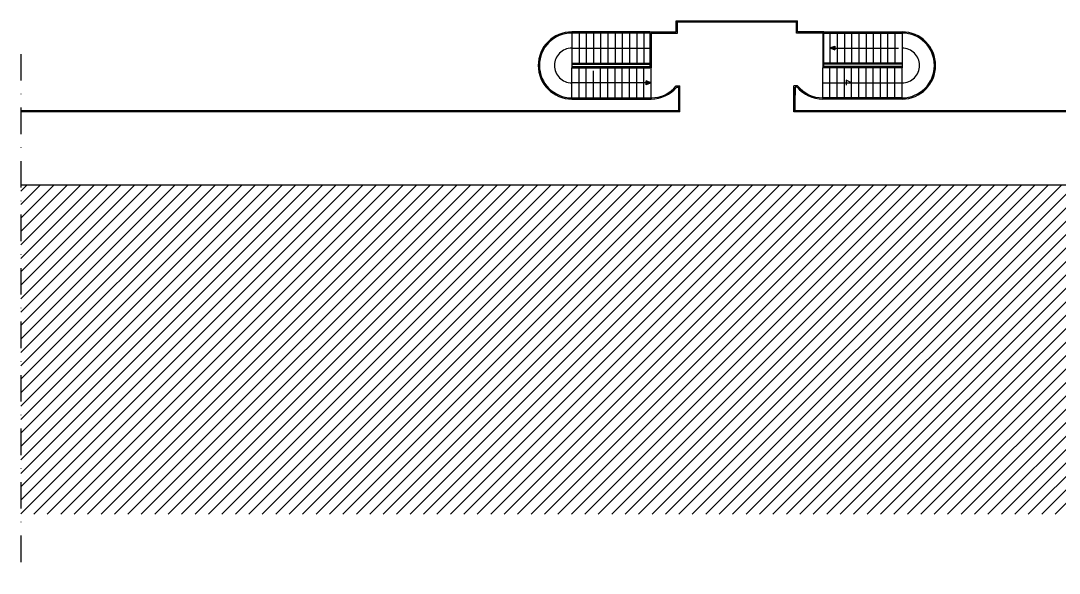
# Model space of a CAD drawing. Header units: millimetres. Extents: x 1723 to 2754, y 1557 to 2103.
# Drawn here: x 1723.2 to 2070.2, y 1556.6 to 1741.2 of the extents above; entities that cross this region are included whole.
import ezdxf

# ---------------------------------------------------------------- set-up
doc = ezdxf.new("R2010")
doc.units = ezdxf.units.MM
for name, pattern in [('CONTINUA', [0]), ('DASHED', [0.75, 0.5, -0.25]), ('TRATTEGGIATA2', [0.375, 0.25, -0.125]), ('TRATTOPUNTO', [25.4, 12.7, -6.35, 0, -6.35])]:
    doc.linetypes.add(name, pattern=pattern)
for name, color, linetype in [('PROIEZIONI', 4, 'CONTINUA'), ('RETINI', 8, 'Continuous'), ('SEZIONI', 7, 'Continuous')]:
    doc.layers.add(name, color=color, linetype=linetype)

msp = doc.modelspace()

# ---------------------------------------------------------------- hatches: boundary and pattern name
at = {"layer": 'PROIEZIONI'}
h = msp.add_hatch(color=256, dxfattribs=at)
h.paths.add_polyline_path([(1993.51, 1732.1), (1993.51, 1732.1), (1995.19, 1732.1), (1995.19, 1731.45)])
h.paths.add_polyline_path([(1993.51, 1732.1), (1995.19, 1732.74), (1995.19, 1732.1)])
h = msp.add_hatch(color=256, dxfattribs=at)
h.paths.add_polyline_path([(1933.78, 1720.44), (1933.78, 1720.44), (1932.1, 1720.44), (1932.1, 1721.09)])
h.paths.add_polyline_path([(1933.78, 1720.44), (1932.1, 1719.8), (1932.1, 1720.44)])
at = {"layer": 'RETINI'}
h = msp.add_hatch(dxfattribs=at)
h.set_pattern_fill('ANSI31', color=256)
h.set_pattern_definition([(45, (-299990.0195, 428718.8004), (-2.24506403, 2.24506403), [])])
h.paths.add_polyline_path([(1723.19, 1686.26), (1723.19, 1576.33), (2672.71, 1576.33), (2672.71, 1620.75), (2672.21, 1621.95), (2672.21, 1624.41), (2672.21, 1635.35), (2672.21, 1638), (2672.71, 1639.2), (2672.71, 1683.69), (2676.97, 1683.69), (2676.97, 1686.26)])

# ---------------------------------------------------------------- linework, layer by layer
at = {"layer": 'PROIEZIONI'}
for p, q in [((1942.21, 1738.14), (1942.21, 1741.19)), ((1942.21, 1741.19), (1982.73, 1741.19)), ((1942.21, 1738.14), (1942.21, 1741.19)), ((1942.21, 1737.49), (1942.21, 1741.19)), ((1942.21, 1737.49), (1942.21, 1741.19)), ((1942.61, 1737.09), (1942.61, 1740.79)), ((1942.61, 1740.79), (1982.33, 1740.79)), ((1942.61, 1737.09), (1942.61, 1740.79)), ((1942.61, 1737.09), (1942.61, 1740.79)), ((1982.33, 1737.09), (1982.33, 1740.79)), ((1982.33, 1737.09), (1982.33, 1740.79)), ((1982.73, 1737.49), (1982.73, 1741.19)), ((1933.38, 1737.49), (1907.31, 1737.49)), ((1933.38, 1737.09), (1907.31, 1737.09)), ((1907.31, 1737.09), (1907.31, 1727.06)), ((1909.71, 1737.09), (1909.71, 1727.06)), ((1912.12, 1737.09), (1912.12, 1727.06)), ((1914.53, 1737.09), (1914.53, 1727.06)), ((1916.93, 1737.09), (1916.93, 1727.06)), ((1919.34, 1737.09), (1919.34, 1727.06)), ((1921.75, 1737.09), (1921.75, 1727.06)), ((1924.16, 1737.09), (1924.16, 1727.06)), ((1926.56, 1737.09), (1926.56, 1727.06)), ((1928.97, 1737.09), (1928.97, 1727.06)), ((1931.38, 1737.09), (1931.38, 1727.06)), ((1933.38, 1737.49), (1942.21, 1737.49)), ((1933.38, 1737.49), (1933.38, 1725.46)), ((1933.78, 1737.09), (1942.61, 1737.09)), ((1933.78, 1737.09), (1933.78, 1725.46)), ((1991.15, 1737.09), (1982.33, 1737.09)), ((1991.55, 1737.49), (1982.73, 1737.49)), ((1991.15, 1737.09), (1991.15, 1727.06)), ((1991.55, 1737.49), (2017.63, 1737.49)), ((1991.55, 1725.46), (1991.55, 1737.49)), ((1991.55, 1737.09), (2017.63, 1737.09)), ((1993.56, 1737.09), (1993.56, 1727.06)), ((1995.97, 1737.09), (1995.97, 1727.06)), ((1998.37, 1737.09), (1998.37, 1727.06)), ((2000.78, 1737.09), (2000.78, 1727.06)), ((2003.19, 1737.09), (2003.19, 1727.06)), ((2005.6, 1737.09), (2005.6, 1727.06)), ((2008, 1737.09), (2008, 1727.06)), ((2010.41, 1737.09), (2010.41, 1727.06)), ((2012.82, 1737.09), (2012.82, 1727.06)), ((2015.22, 1737.09), (2015.22, 1727.06)), ((2017.63, 1737.09), (2017.63, 1727.06)), ((1993.51, 1732.1), (1995.19, 1732.74)), ((1993.51, 1732.1), (1995.19, 1731.45)), ((1995.19, 1732.74), (1995.19, 1731.45)), ((1907.31, 1727.06), (1907.31, 1725.46)), ((1907.31, 1727.06), (1933.38, 1727.06)), ((1907.31, 1726.66), (1933.38, 1726.66)), ((1907.31, 1725.86), (1913.52, 1725.86)), ((1907.31, 1725.46), (1913.8, 1725.46)), ((1907.31, 1715.43), (1907.31, 1725.46)), ((1909.71, 1715.43), (1909.71, 1725.46)), ((1912.12, 1715.43), (1912.12, 1725.46)), ((1913.52, 1725.86), (1933.38, 1725.86)), ((1913.8, 1725.46), (1933.38, 1725.46)), ((1914.53, 1715.43), (1914.53, 1724.45)), ((1916.93, 1721.11), (1916.93, 1725.46)), ((1919.34, 1717.77), (1919.34, 1725.46)), ((1921.75, 1715.43), (1921.75, 1725.46)), ((1924.16, 1715.43), (1924.16, 1725.46)), ((1926.56, 1715.43), (1926.56, 1725.46)), ((1928.97, 1715.43), (1928.97, 1725.46)), ((1931.38, 1715.43), (1931.38, 1725.46)), ((1933.78, 1725.46), (1933.38, 1725.46)), ((1933.78, 1715.43), (1933.78, 1725.46)), ((1991.15, 1727.06), (1991.15, 1725.46)), ((1991.15, 1715.43), (1991.15, 1725.46)), ((1991.55, 1725.46), (1991.15, 1725.46)), ((2003.19, 1727.06), (1991.55, 1727.06)), ((2017.63, 1726.66), (1991.55, 1726.66)), ((2003.62, 1725.86), (1991.55, 1725.86)), ((2003.91, 1725.46), (1991.55, 1725.46)), ((1993.56, 1715.43), (1993.56, 1725.46)), ((1995.97, 1715.43), (1995.97, 1725.46)), ((1998.37, 1715.43), (1998.37, 1725.46)), ((2000.78, 1715.43), (2000.78, 1725.46)), ((2017.63, 1727.06), (2003.19, 1727.06)), ((2003.19, 1715.43), (2003.19, 1725.46)), ((2017.63, 1725.86), (2003.62, 1725.86)), ((2017.63, 1725.46), (2003.91, 1725.46)), ((2005.6, 1723.12), (2005.6, 1725.46)), ((2008, 1719.77), (2008, 1725.46)), ((2010.41, 1715.43), (2010.41, 1725.46)), ((2012.82, 1715.43), (2012.82, 1725.46)), ((2015.22, 1715.43), (2015.22, 1725.46)), ((2017.63, 1727.06), (2017.63, 1725.46)), ((2017.63, 1715.43), (2017.63, 1725.46)), ((1916.93, 1715.43), (1916.93, 1721.11)), ((1933.78, 1720.44), (1932.1, 1721.09)), ((1932.1, 1719.8), (1932.1, 1721.09)), ((1998.96, 1721.35), (1998.96, 1719.66)), ((2000.78, 1720.44), (1998.96, 1721.35)), ((2005.6, 1715.43), (2005.6, 1723.12)), ((1933.78, 1720.44), (1932.1, 1719.8)), ((1942.21, 1719.45), (1943.41, 1719.45)), ((1942.4, 1719.05), (1943.01, 1719.05)), ((1943.01, 1711.13), (1943.01, 1719.05)), ((1943.41, 1710.73), (1943.41, 1719.45)), ((1981.52, 1710.73), (1981.52, 1719.45)), ((1982.73, 1719.45), (1981.52, 1719.45)), ((1981.93, 1711.13), (1981.93, 1719.05)), ((1981.93, 1719.05), (1981.93, 1716.32)), ((1982.54, 1719.05), (1981.93, 1719.05)), ((2008, 1715.43), (2008, 1719.77)), ((1907.31, 1715.43), (1921.03, 1715.43)), ((1907.31, 1715.03), (1921.32, 1715.03)), ((1921.03, 1715.43), (1933.78, 1715.43)), ((1921.32, 1715.03), (1933.78, 1715.03)), ((1933.78, 1715.43), (1933.78, 1715.03)), ((2011.13, 1715.43), (1991.15, 1715.43)), ((1991.15, 1715.43), (1991.15, 1715.03)), ((2011.42, 1715.03), (1991.15, 1715.03)), ((2017.63, 1715.43), (2011.13, 1715.43)), ((2017.63, 1715.03), (2011.42, 1715.03)), ((1943.01, 1711.13), (1723.19, 1711.13)), ((1943.41, 1710.73), (1723.19, 1710.73)), ((2326.37, 1710.73), (1981.52, 1710.73)), ((2325.97, 1711.13), (1981.93, 1711.13))]:
    msp.add_line(p, q, dxfattribs=at)
at = {"layer": 'PROIEZIONI', "linetype": 'DASHED', "ltscale": 400000}
for p, q in [((1907.31, 1732.08), (1933.78, 1732.08)), ((1993.51, 1732.08), (2016.41, 1732.08)), ((1933.78, 1720.44), (1907.31, 1720.44)), ((1919.34, 1715.43), (1919.34, 1717.77)), ((1991.15, 1720.44), (2017.63, 1720.44))]:
    msp.add_line(p, q, dxfattribs=at)
at = {"layer": 'PROIEZIONI'}
for centre, radius, start, end in [((1907.31, 1726.26), 11.23, 90, 270), ((1907.31, 1726.26), 10.83, 90, 270), ((2017.63, 1726.26), 11.23, 270, 90), ((2017.63, 1726.26), 10.83, 270, 90), ((1933.78, 1726.26), 10.83, 270, 321.0576), ((1933.78, 1726.26), 11.23, 270, 320.0734), ((1991.13, 1726.23), 11.19, 219.8798, 270.1251), ((1991.15, 1726.26), 10.83, 218.9424, 270)]:
    msp.add_arc(centre, radius, start, end, dxfattribs=at)
at = {"layer": 'PROIEZIONI', "linetype": 'DASHED', "ltscale": 400000}
for centre, start, end in [((1907.31, 1726.26), 90, 270), ((2017.63, 1726.26), 270, 90)]:
    msp.add_arc(centre, 5.82, start, end, dxfattribs=at)
at = {"layer": 'SEZIONI', "color": 8, "linetype": 'TRATTOPUNTO', "ltscale": 0.7}
msp.add_line((1723.19, 1730.08), (1723.19, 1556.56), dxfattribs=at)
at = {"layer": 'SEZIONI', "linetype": 'TRATTEGGIATA2', "ltscale": 0.5}
msp.add_line((2676.97, 1686.26), (1723.19, 1686.26), dxfattribs=at)

doc.saveas('drawing.dxf')
